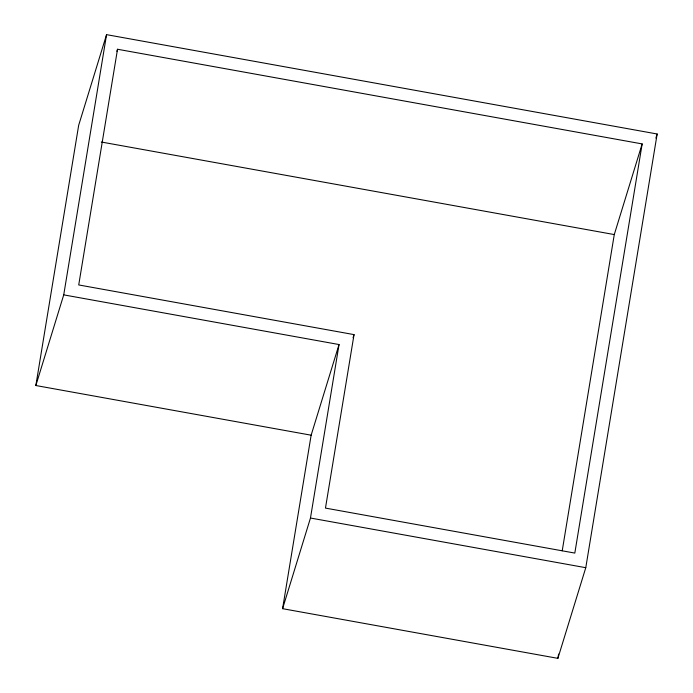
<?xml version="1.0" encoding="UTF-8"?>
<svg xmlns="http://www.w3.org/2000/svg" width="693" height="693" viewBox="0 0 693 693"><rect width="100%" height="100%" fill="white"/><g stroke="black" fill="none" stroke-linecap="round" stroke-linejoin="round"><path stroke-width="1.04" d="M35.845 385.525L78.673 125.303L106.557 34.65L657.155 133.992L585.776 567.697L557.882 658.35L282.588 608.679L311.14 435.195L339.033 344.542L63.73 294.871L35.845 385.525L311.14 435.195M63.73 294.871L106.557 34.65M117.524 49.255L78.725 284.944L354.028 334.615L325.467 508.099L574.818 553.083L642.16 143.919L117.524 49.255L116.883 51.317M282.588 608.679L310.473 518.026L339.033 344.542M562.222 550.796L614.275 234.572L642.16 143.919M557.882 658.35L558.584 654.079M353.075 337.708L354.028 334.615M655.89 138.106L657.155 133.992M101.334 142.022L614.275 234.572M310.473 518.026L585.776 567.697"/></g></svg>
